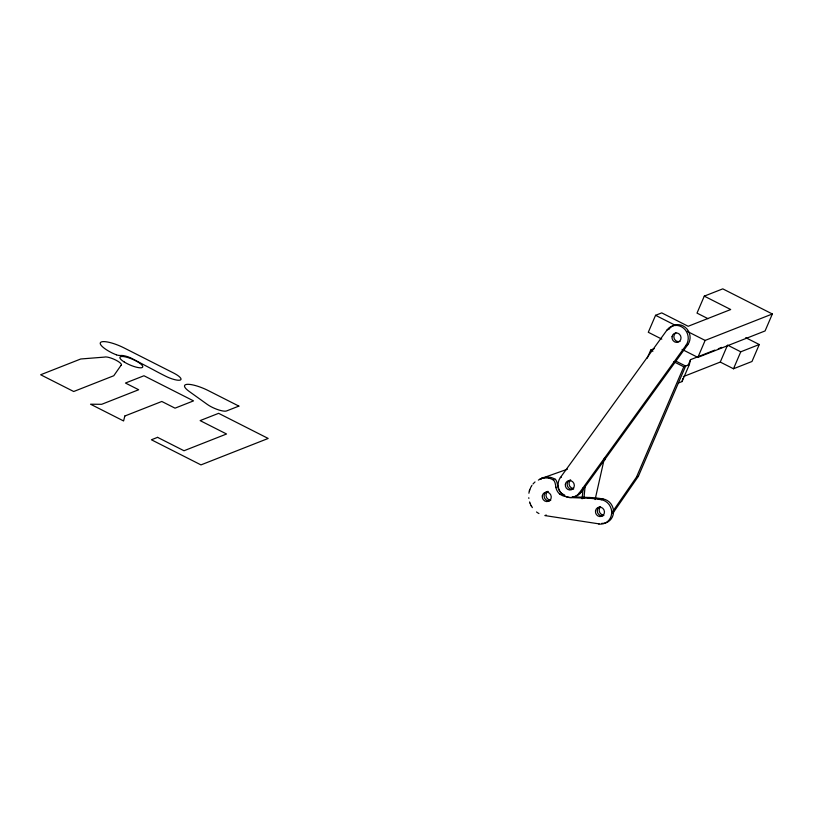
<?xml version="1.0" encoding="UTF-8"?>
<svg xmlns="http://www.w3.org/2000/svg" width="813" height="813" viewBox="0 0 813 813"><rect width="100%" height="100%" fill="white"/><g stroke="black" fill="none" stroke-linecap="round" stroke-linejoin="round"><path stroke-width="1.22" d="M582.078 498.847L583.216 487.617M583.927 498.115L585.197 485.646M528.907 493.237L529.121 492.017A19.075 17.886 68.5 0 1 530.015 489.03L530.198 488.583M595.106 499.578L604.455 458.004M678.357 383.025L682.056 381.571L682.788 378.604M682.056 381.571L689.333 364.6L690.542 359.661L714.82 350.108M529.344 491.082L529.761 489.711M708.021 318.686L697.005 313.107L704.282 296.135L730.714 309.529L688.164 326.277L661.731 312.883L655.563 315.302L648.286 332.273L661.812 339.123M647.25 358.167L650.735 350.037L654.435 348.584M612.209 512.21L636.508 477.079L683.784 366.785L689.333 364.6M612.626 513.552L638.357 476.347L685.633 366.053L675.715 361.033M688.113 365.322L690.542 359.661M682.087 349.407L697.859 357.395L705.135 340.423L772.35 313.981L722.777 288.859L704.282 296.135M683.266 376.632L720.267 362.07L727.544 345.098L740.755 351.805L759.261 344.519L745.745 337.669M720.267 362.07L733.489 368.767L740.755 351.805M759.261 344.519L751.984 361.49L733.489 368.767M772.35 313.981L765.074 330.942L697.859 357.395M530.523 487.861L531.031 486.865M531.377 486.265L531.946 485.371M668.896 329.245A12.398 11.626 68.5 0 1 685.298 327.354A12.398 11.626 68.5 0 1 687.828 344.641L581.143 492.241L579.293 492.963A12.398 11.626 68.5 0 1 562.891 494.863A12.398 11.626 68.5 0 1 560.36 477.577L667.046 329.976L668.662 329.336M579.293 492.963L685.979 345.373L687.828 344.641M532.982 484.009L534.232 482.678A19.075 17.886 68.5 0 1 534.761 482.19L535.035 481.957M718.296 348.736L721.761 347.375M540.34 478.898L544.049 477.444A19.075 17.886 68.5 0 0 540.208 479.375M540.289 478.918A19.075 17.886 68.5 0 1 548.663 478.156L550.513 477.424A15.61 14.644 68.5 0 1 552.139 477.851L554.029 478.613A5.285 4.959 68.5 0 1 555.066 479.335M603.459 460.331L605.309 459.599M560.36 477.577L561.397 477.16M636.508 477.079L638.357 476.347M559.588 493.918L560.665 494.66A18.323 17.185 68.5 0 0 562.799 495.757L569.923 497.566L587.972 498.237L589.821 497.505A95.385 89.45 68.5 0 1 600.075 498.501L603.043 498.958A12.398 11.626 68.5 0 1 613.52 512.403A12.398 11.626 68.5 0 1 601.62 523.399M546.245 515.025L544.862 515.574L599.069 523.877M587.972 498.237A95.385 89.45 68.5 0 1 598.226 499.223L600.075 498.501M598.226 499.223L601.193 499.69L603.043 498.958M542.19 478.166L567.403 469.213M121.909 355.494L120.72 355.494A23.384 5.894 23.2 0 1 120.436 355.494L119.846 355.474A8.221 2.073 23.2 0 1 116.493 354.895M572.972 496.875L589.821 497.505M127.611 356.714L128.84 357.171A18.323 4.624 23.2 0 1 131.117 358.096L153.677 369.956A95.385 24.044 23.2 0 0 162.854 374.793L165.588 376.175A12.398 3.13 23.2 0 0 180.334 380.037A12.398 3.13 23.2 0 0 173.606 373.025L124.033 347.903A19.075 4.807 23.2 0 0 101.34 341.948A19.075 4.807 23.2 0 0 111.706 352.751A15.61 3.933 23.2 0 0 113.271 353.503L115.202 354.346A5.285 1.331 23.2 0 0 116.391 354.783M655.563 315.302L675.847 325.586M687.107 331.298L705.135 340.423M650.735 350.037L652.941 351.155M673.865 361.765L683.784 366.785M538.958 513.552L538.47 513.277A19.075 17.886 68.5 0 1 537.027 512.342L536.519 511.966M562.21 493.745L561.437 493.196M532.373 507.627L532.109 507.231A19.075 17.886 68.5 0 1 530.483 504.294M531.59 506.408L531.113 505.574M530.371 504.04L530.025 503.196M529.964 503.013L529.588 501.916M555.98 487.627L555.807 486.601M557.667 485.869L557.83 486.906A11.412 10.701 68.5 0 0 561.407 493.237M557.616 485.554L557.484 484.761A23.384 21.921 68.5 0 0 557.393 484.274L557.139 483.135A8.221 7.713 68.5 0 0 555.279 479.152M555.767 486.286L555.635 485.493A23.384 21.921 68.5 0 0 555.543 485.005L555.289 483.867A8.221 7.713 68.5 0 0 553.429 479.873M528.856 498.42L528.775 497.729M603.48 515.107A4.766 4.472 68.5 0 1 600.482 506.885M603.866 515.422A4.766 4.472 68.5 0 1 597.789 513.094A4.766 4.472 68.5 0 1 599.75 506.824M538.358 480.107A19.075 17.886 68.5 0 1 550.513 477.424M550.808 500.137A4.766 4.472 68.5 0 1 548.003 491.337M549.822 500.747A4.766 4.472 68.5 0 1 544.212 496.977A4.766 4.472 68.5 0 1 547.83 491.448M573.45 488.532A4.766 4.472 68.5 0 1 570.685 480.005M573.734 488.847A4.766 4.472 68.5 0 1 567.545 486.265A4.766 4.472 68.5 0 1 570.086 480.046M548.663 478.156A15.61 14.644 68.5 0 1 550.289 478.583L552.179 479.345A5.285 4.959 68.5 0 1 553.216 480.066M559.557 493.969A11.412 10.701 68.5 0 1 555.95 487.637M564.649 495.036A18.323 17.185 68.5 0 1 562.515 493.928M601.193 499.69A12.398 11.626 68.5 0 1 611.62 513.684A12.398 11.626 68.5 0 1 598.724 524.019M667.046 329.976A12.398 11.626 68.5 0 1 683.448 328.076A12.398 11.626 68.5 0 1 685.979 345.373M581.143 492.241A12.398 11.626 68.5 0 1 572.261 496.845M679.953 341.44A4.766 4.472 68.5 0 1 675.959 332.832M121.879 355.474A11.412 2.876 23.2 0 1 127.6 356.694M124.806 416.022L123.596 420.961L90.548 404.213L101.676 404.305L138.677 389.742L125.456 383.045L143.962 375.758L193.524 400.88L175.029 408.167L161.807 401.47L124.806 416.022M120.934 365.484L113.779 375.738L73.698 391.51L40.65 374.763L80.731 358.99L104.41 357.11A9.543 2.409 23.2 0 1 115.761 360.078A9.543 2.409 23.2 0 1 120.934 365.484M157.57 437.353L151.401 439.772L200.974 464.894L268.188 438.451L218.616 413.329L200.12 420.606L226.553 434L184.002 450.748L157.57 437.353M238.87 406.104L226.542 410.951A12.398 3.13 23.2 0 1 207.366 404.457L189.175 391.419A19.075 4.807 23.2 0 1 187.498 384.325A19.075 4.807 23.2 0 1 208.301 390.606L238.87 406.104M542.301 495.94A4.766 4.472 68.5 0 0 548.399 501.336A4.766 4.472 68.5 0 0 549.578 493.308A4.766 4.472 68.5 0 0 542.301 495.94M595.492 510.93A4.766 4.472 68.5 0 0 601.59 516.326A4.766 4.472 68.5 0 0 602.779 508.298A4.766 4.472 68.5 0 0 595.492 510.93M672.056 336.694A4.766 4.472 68.5 0 0 678.103 342.171A4.766 4.472 68.5 0 0 679.383 334.153A4.766 4.472 68.5 0 0 672.056 336.694M565.37 484.294A4.766 4.472 68.5 0 0 571.407 489.772A4.766 4.472 68.5 0 0 572.687 481.753A4.766 4.472 68.5 0 0 565.37 484.294M124.226 361.988A12.398 3.13 23.2 0 0 142.671 367.12A12.398 3.13 23.2 0 0 127.062 357.314A12.398 3.13 23.2 0 0 124.226 361.988"/></g></svg>
